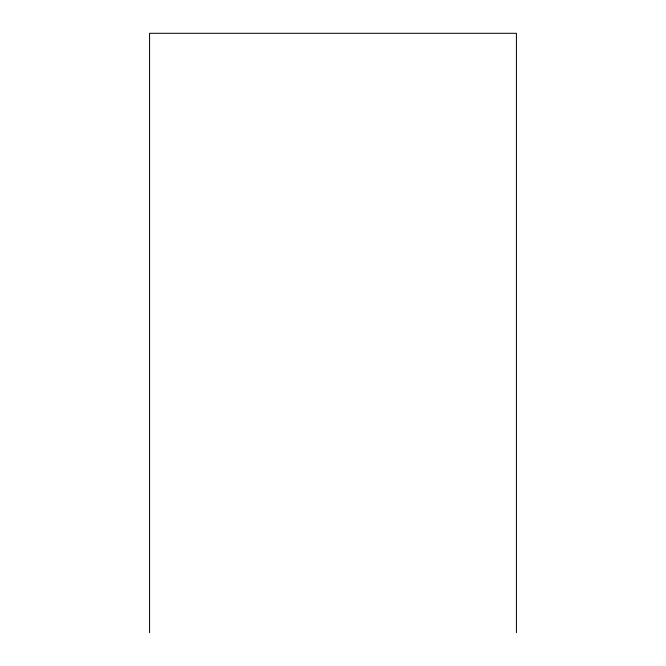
<?xml version="1.0" encoding="UTF-8"?>
<svg xmlns="http://www.w3.org/2000/svg" width="666" height="666" viewBox="0 0 666 666"><rect width="100%" height="100%" fill="white"/><g stroke="black" fill="none" stroke-linecap="round" stroke-linejoin="round"><path stroke-width="1" d="M516.425 632.7L516.425 33.3L149.575 33.3L149.575 632.7"/></g></svg>
